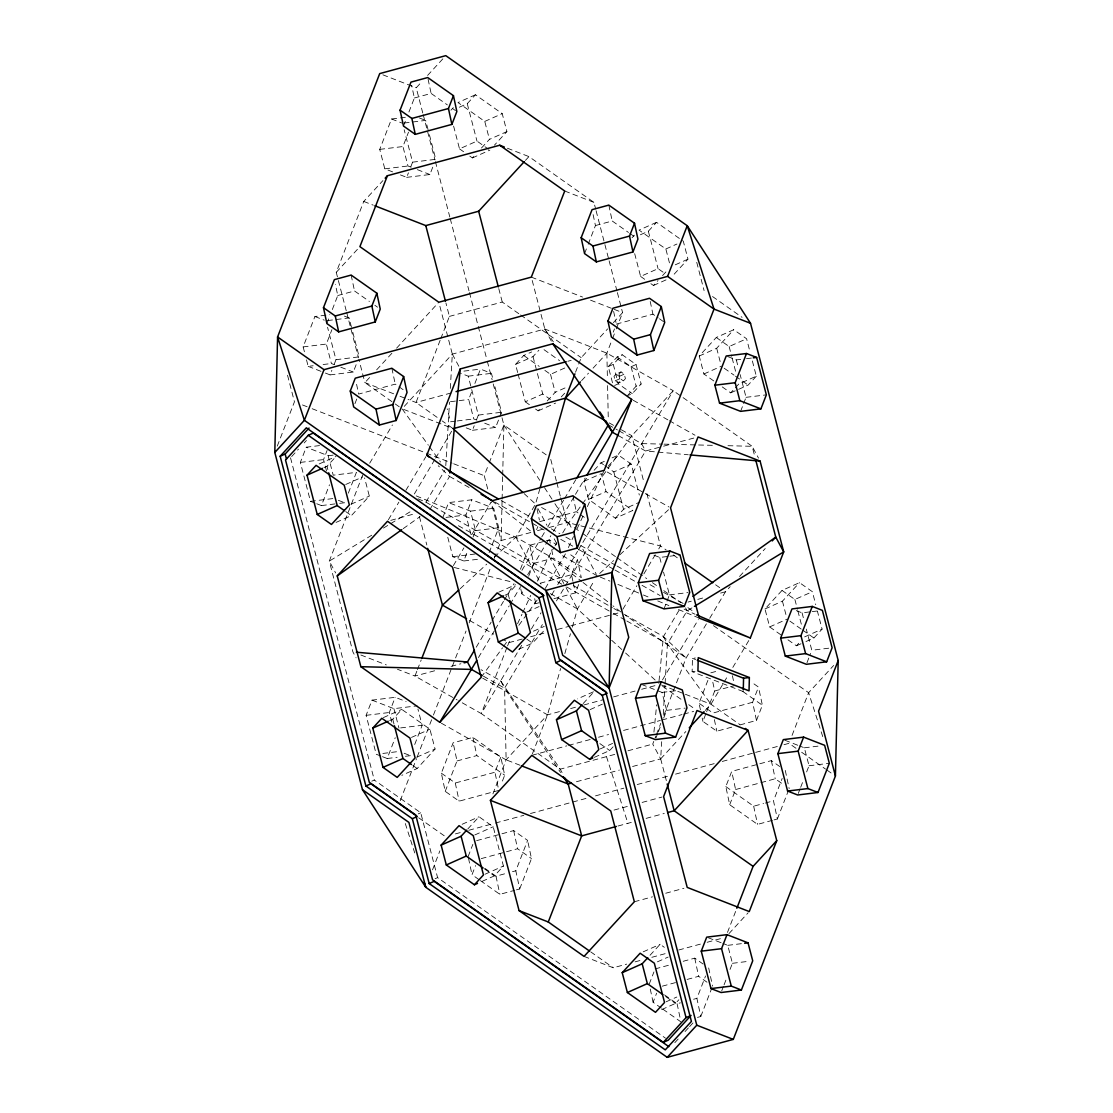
<?xml version="1.0" encoding="UTF-8"?>
<svg xmlns="http://www.w3.org/2000/svg" width="1113" height="1113" viewBox="0 0 1113 1113"><rect width="100%" height="100%" fill="white"/><g stroke="black" fill="none" stroke-linecap="round" stroke-linejoin="round"><path stroke-width="0.75" stroke-dasharray="5 3.75" d="M502.074 500.892L501.114 540.542L496.732 551.853M502.116 499.167L502.645 476.754M502.686 475.028L503.897 425.041L492.558 381.411M743.247 691.576L692.133 671.682L692.467 658.34L695.361 657.992M445.784 465.624L449.499 402.155M450.306 388.423L452.323 354.129L439.273 303.919M666.339 780.63L660.677 758.871L661.679 741.717M663.292 714.282L665.004 685.121M665.101 683.41L667.424 643.954L687.111 610.828L692.968 607.267M653.929 732.131L656.642 704.821M659.021 680.919L663.445 636.553L679.709 609.187M494.339 557.098L515.848 537.176L535.534 504.064L539.749 489.164M532.431 753.738L547.526 714.838L560.618 668.51M564.834 653.609L570.44 633.756M572.319 627.148L577.466 608.936L594.579 580.137M304.406 351.764L303.139 346.908L314.923 316.509L329.838 314.687M392.611 171.875L384.792 168.828L379.742 149.379L391.526 118.994L406.44 117.157M346.24 310.777L336.251 272.351L363.742 201.439L382.9 180.626M277.262 446.132L294.444 401.821L287.098 373.551M326.888 323.577L329.907 315.786M332.328 309.553L337.768 295.529L335.389 284.399M403.49 126.047L406.509 118.256M408.93 112.023L414.37 98L411.643 85.284M334.526 364.744L331.396 363.52L326.332 344.07L331.911 329.671M411.128 167.214L407.998 165.99L402.934 146.54L408.513 132.141M325.399 373.064L330.088 374.886L331.855 370.323M334.22 364.243L335.987 359.694L327.556 327.264M400.443 174.922L406.69 177.357L408.457 172.793M410.822 166.727L412.589 162.164L404.158 129.734M315.16 503.146L310.471 501.323L300.357 462.41L306.242 447.217L319.501 445.59M330.088 374.886L353.294 372.048L356.828 362.935M406.69 177.357L429.896 174.518L433.43 165.406M326.499 470.924L323.549 459.572L327.097 450.459M354.922 403.713L357.412 397.285M316.732 503.758L321.42 505.58L329.49 484.795M339.646 503.354L344.627 502.742L345.865 499.542M348.341 493.142L356.41 472.357L333.204 475.195L328.154 455.732L306.242 447.217M362.685 475.014L329.295 561.105L352.904 651.912L356.077 657.825M440.122 340.314L416.012 402.489L440.776 419.935M440.748 338.714L449.402 316.398L445.91 302.945M476.879 420.144L473.748 418.933L468.698 399.47L472.413 389.87M474.889 383.47L480.482 369.085L491.431 373.342L492.697 378.211M466.194 427.851L472.455 430.286L474.221 425.736M476.573 419.657L478.34 415.093L468.225 376.18L458.834 372.535M380.924 756.075L376.222 754.252L366.107 715.339L372.006 700.147L395.198 697.308L406.148 701.566M442.71 517.809L448.609 502.617L471.801 499.779L493.699 508.307L498.763 527.757L488.844 553.356M472.455 430.286L495.647 427.448L499.181 418.335M499.779 416.819L501.546 412.255L494.381 384.695M391.846 722.226L389.313 712.501L395.198 697.308M470.966 534.435L465.916 514.971L471.801 499.779M487.717 488.997L484.252 475.682L488.551 464.608M489.164 463.022L503.897 425.041L548.918 456.761M416.832 671.222L414.954 676.05L457.179 699.938M417.458 669.609L421.201 659.939M382.482 756.687L387.185 758.51L395.24 737.724M447.774 537.273L452.824 556.723L463.773 560.98L467.502 551.394M473.081 536.995L475.557 530.595L470.507 511.145L448.609 502.617M584.562 253.611L587.594 245.82M588.193 244.262L595.441 225.563L592.728 212.847M405.41 756.284L410.377 755.671L411.615 752.471M414.718 744.486L422.161 725.286L417.945 709.078M400.235 800.678L416.526 758.676M417.152 757.049L432.818 716.661M433.444 715.047L466.027 631.029M469.157 622.946L491.083 566.392M494.228 558.309L496.106 553.467M575.532 372.229L581.195 357.649L607.642 328.892M498.805 790.397L459.154 801.165L445.228 791.357L441.346 773.187L453.13 742.802L472.955 737.418L500.808 757.049L504.69 775.205L501.156 784.331M520.425 569.272L529.732 545.273L544.591 541.238M536.619 529.677L537.871 526.463M613.221 332.147L614.473 328.933M593.076 368.153L606.877 353.155L611.9 340.188M612.54 338.575L615.684 330.464M616.31 328.85L622.584 312.642L621.722 309.303M445.228 791.357L457.012 760.958L453.13 742.802M539.068 602.745L535.756 603.636L521.83 593.827L523.068 590.627M528.661 576.228L533.614 563.442L529.732 545.273M506.93 647.516L481.303 713.586L560.229 769.194L562.621 773.632M507.542 645.902L510.992 637.944M432.526 869.851L439.885 850.861M498.095 787.1L494.923 772.241L500.808 757.049M572.931 581.32L571.526 574.711L577.41 559.519L569.049 553.634M468.142 856.551L472.844 844.391M492.92 793.875L506.123 759.845L547.526 714.838L560.729 711.249M553.926 598.711L575.407 592.867L580.123 580.722M478.98 879.618L472.023 874.707L475.557 865.594M516.404 889.844L519.701 888.953L515.82 870.797L527.604 840.398L513.677 830.59L474.027 841.358M519.701 888.953L531.485 858.568L527.604 840.398M664.002 608.881L666.423 602.648M667.035 601.09L669.442 594.857L663.529 572.082M740.604 411.351L743.025 405.118M743.623 403.56L746.044 397.327L740.131 374.552M632.601 766.495L660.677 758.871L652.733 744.068L655.821 736.096M656.447 734.51L660.774 723.353M663.863 715.381L686.123 657.978L708.87 619.704M655.933 738.044L657.713 733.425M658.312 731.895L660.705 725.746M663.682 718.052L666.659 710.358L661.998 692.411L642.563 684.843M700.439 709.83L699.034 703.221L708.953 677.636M731.714 727.165L716.842 731.199L702.915 721.391L706.018 713.391M706.63 711.791L714.699 690.992L712.223 679.445M739.964 724.925L756.478 720.431L752.597 702.275L758.496 687.083L751.525 682.172M649.213 984.115L653.929 971.955M772.422 820.337L757.563 824.371L729.697 804.741L725.815 786.585L731.714 771.392L758.134 764.214M756.478 720.431L762.377 705.239L758.496 687.083M661.456 1008.155L653.094 1002.27L656.642 993.158M729.697 804.741L735.596 789.548L731.714 771.392M806.967 662.736L810.598 653.387M792.053 735.415L808.622 692.689L833.651 665.477M697.475 1017.407L700.787 1016.517L696.891 998.361L705.572 975.962M774.078 819.878L777.375 818.987L773.493 800.831L782.175 778.432M727.471 932.43L736.222 909.878M700.787 1016.517L711.944 987.718M777.375 818.987L788.547 790.202M721.683 990.973L723.478 986.368M724.076 984.824L726.455 978.675M730.031 969.451L732.424 963.302L727.749 945.34L722.894 943.448M798.285 793.444L800.08 788.839M800.678 787.294L803.057 781.145M806.633 771.921L809.026 765.772L804.351 747.811L799.496 745.919M517.573 623.753L521.969 614.293M522.693 612.72L530.734 595.372M537.329 581.181L549.029 555.944L554.163 547.304M565.446 553.898L544.285 590.168M568.367 547.596L573.487 536.549M577.146 528.675L584.45 512.898M587.386 506.596L604.206 470.326M521.705 645.276L481.303 713.586L458.681 700.787M369.683 463.231L392.43 424.957M388.381 519.785L398.885 502.13M405.883 490.346L426.001 456.497M434.78 459.572L413.786 494.895L515.848 537.176L549.029 555.944L581.668 581.403M435.656 458.097L453.158 428.658L442.153 420.909M417.987 498.777L425.889 502.172L444.727 470.493M429.868 509.573L449.555 476.447L438.216 465.735M453.381 565.585L463.884 547.916M471.759 534.671L491 502.297M476.239 647.21L491.181 622.07M492.057 620.595L503.479 601.382M504.356 599.893L514.025 583.629M521.927 570.329L540.918 538.372M541.781 536.939L546.914 528.299M563.595 500.238L547.763 526.852L559.839 533.684M564.472 498.763L575.894 479.55M478.451 657.574L494.269 630.96M495.146 629.471L509.211 605.82M510.088 604.345L520.634 586.593M527.659 574.767L544.897 545.773M545.746 544.34L550.879 535.701M553.495 531.304L574.586 495.814M575.477 494.339L585.132 478.075M555.011 545.857L556.723 542.977M562.719 532.904L568.715 522.818L631.822 435.698L673.226 390.691L681.685 396.645M531.374 629.012L541.043 612.748M551.589 595.01L554.232 590.572M557.738 584.659L577.522 551.38M578.37 549.947L673.226 390.691L606.877 353.155L544.827 329.003L452.323 354.129L403.198 407.525M520.091 765.271L506.123 759.845L504.592 688.168L542.379 624.588M556.444 600.923L645.554 451.002L661.957 446.605M622.877 609.242L636.873 585.688M643.871 573.918L655.237 554.775M658.743 548.89L660.496 545.94L646.152 490.819M662.472 679.918L698.338 619.579M709.746 618.23L725.495 591.74L730.17 586.648M705.239 710.442L710.943 704.223L723.2 683.619M724.062 682.144L728.445 674.784M732.813 667.424L749.439 639.46M481.178 677.302L502.547 647.794M503.577 646.389L508.655 639.363M518.839 625.311L537.162 600.018M422.759 112.97L416.22 87.802L421.91 81.611M427.587 75.434L443.517 58.126M450.96 110.173L453.297 107.627M459.321 107.21L467.251 103.676L475.446 94.772L502.227 113.651L506.902 131.598L494.395 145.205M336.251 272.351L359.902 246.641M469.811 156.112L472.371 157.921L475.794 154.206M481.47 148.029L489.442 139.375L506.902 131.598M525.419 160.411L528.925 156.599L593.925 202.385L595.664 209.063M291.648 456.567L298.479 449.137M304.155 442.96L306.437 440.498M369.599 377.502L364.911 382.608L393.793 402.962M376.639 369.85L391.901 353.266M396.59 348.16L438.828 302.235M323.925 467.655L326.999 466.291L334.902 457.693M336.056 522.414L351.402 515.583L369.321 496.106L364.591 477.922M517.67 372.507L515.556 364.382L523.736 355.478L531.68 351.945M632.045 237.737L634.382 235.191M515.556 364.382L533.016 356.605L538.859 350.247M640.392 234.773L648.336 231.24L656.531 222.336L683.312 241.201L687.973 259.162L672.057 276.469M613.388 322.645L622.584 312.642L612.985 308.899M535.562 409.041L538.136 410.85L541.544 407.135M547.234 400.958L555.192 392.305L566.308 387.366M650.882 283.676L653.456 285.485L658.006 280.532M662.555 275.593L665.964 271.878M561.286 396.896L564.694 393.195M581.584 380.66L588.485 373.161M612.498 382.789L608.296 366.58L617.159 356.925L622.153 354.713L636.08 364.521L641.144 383.985L632.267 393.626L628.525 395.282M608.296 366.58L613.277 364.354L622.153 354.713M616.059 374.121L614.028 376.347L615.183 380.827L618.397 383.081L623.377 380.869L625.423 378.643L624.268 374.163L621.054 371.909L616.059 374.121L619.273 376.389L620.442 380.869L618.397 383.081M621.054 371.909L619.009 374.121L620.178 378.601L623.377 380.869M627.273 395.838L636.149 386.197L641.144 383.985M583.894 481.4L601.368 473.623L606.029 491.584L632.824 510.45L615.35 518.227L588.568 499.361L583.894 481.4L587.316 477.686M594.133 470.27L600.964 462.855L605.722 460.726M713.767 380.938L703.889 373.982L699.228 356.021L716.285 337.476L733.745 329.712L746.6 338.769L749.981 351.778M608.185 466.208L618.425 455.078L631.28 464.135L639.321 495.048M699.228 356.021L716.689 348.258L733.745 329.712M389.675 720.584L392.75 719.221L401.793 709.398L429.924 729.21L435.072 749.035L417.166 768.513L401.807 775.344M505.01 595.218L508.071 593.855L515.987 585.257M615.35 518.227L623.544 509.323L639.419 502.255M722.226 386.893L730.685 392.861L734.19 389.035M735.359 387.769L738.865 383.957L756.325 376.18L751.678 358.289M738.615 389.327L748.145 385.084L756.325 376.18M518.672 649.282L532.487 643.133L545.927 628.539M467.822 828.935L479.007 816.761L493.212 826.764L503.424 866.053L494.381 875.889L480.566 882.039M583.142 703.569L594.342 691.396L577.452 698.908M739.519 576.492L765.243 548.528M594.356 757.341L609.701 750.51L613.096 746.823M780.923 634.869L769.653 626.911L764.979 608.964L782.036 590.419L799.496 582.642L812.365 591.699L815.746 604.721M764.979 608.964L782.439 601.187L799.496 582.642M660.677 758.871L685.817 731.547M787.976 639.822L796.435 645.79L799.941 641.978M805.965 641.547L813.895 638.013L822.09 629.109L817.429 611.218M650.02 955.288L660.092 944.325L664.35 947.33M728.973 933.598L748.131 912.785M661.651 1009.588L675.466 1003.439L678.86 999.766M674.798 1042.7L678.22 1038.986M685.038 1031.57L688.446 1027.856M689.587 1026.631L694.136 1021.678M460.17 588.735L486.743 564.138M599.684 573.473L613.597 560.59M619.927 554.733L670.555 507.848M403.198 528.661L420.046 516.599M371.742 535.214L329.295 561.105L335.653 572.945M383.442 528.063L389.3 524.487M390.76 523.597L411.254 511.104M475.446 94.772L457.986 102.549L484.767 121.414L489.442 139.375M484.767 121.414L502.227 113.651M453.603 126.089L459.516 148.864L476.976 141.087L488.551 149.239M472.371 157.921L489.845 150.144M656.531 222.336L639.057 230.113L665.852 248.978L669.664 263.67M665.852 248.978L676.954 244.025M634.674 253.653L640.601 276.427L658.061 268.65L665.783 274.09M675.285 264.811L687.973 259.162M653.456 285.485L666.158 279.836M319.153 463.968L336.043 456.455M544.883 370.379L550.518 374.344L567.992 366.58M518.088 374.135L525.28 401.793L542.741 394.03L550.448 399.456M345.74 484.475L362.629 476.962M617.159 356.925L631.085 366.747L636.08 364.521M538.136 410.85L555.596 403.087M619.273 376.389L624.268 374.163M615.183 380.827L620.178 378.601M614.599 385.474L618.341 383.804L632.267 393.626M350.901 504.3L369.321 496.106M716.285 337.476L729.14 346.533L746.6 338.769M703.889 373.982L721.349 366.219M730.685 392.861L737.029 390.023M612.067 457.902L618.425 455.078M604.818 465.568L613.82 471.912L631.28 464.135M588.568 499.361L606.029 491.584M498.694 592.213L515.583 584.701M526.825 612.039L539.095 606.571M533.517 631.182L544.257 626.396M383.373 717.593L401.793 709.398M411.49 737.404L429.924 729.21M416.652 757.23L435.072 749.035M371.798 781.173L374.302 780.06L420.728 812.768L437.59 877.628L665.477 1038.165M782.036 590.419L794.891 599.476L812.365 591.699M769.653 626.911L787.114 619.148M590.113 709.593L602.397 704.126M804.629 636.886L822.09 629.109M418.238 813.881L420.728 812.768M796.435 645.79L804.379 642.257M600.324 748.882L612.609 743.414M462.132 824.288L479.007 816.761M474.792 834.959L493.212 826.764M435.1 878.727L437.59 877.628M485.004 874.248L503.424 866.053M643.203 951.838L660.092 944.325M657.407 961.841L668.148 957.069M666.089 1001.811L676.829 997.025M390.76 520.369L415.205 513.622M688.029 602.077L691.284 601.187M697.795 599.378L705.948 597.138M720.612 593.09L725.495 591.74M414.37 98L431.134 93.436L447.37 104.886M337.768 295.529L354.532 290.966L369.419 301.456M595.441 225.563L612.22 221L628.455 232.45M449.402 316.398L502.255 302.04L519.173 313.949M403.115 389.675L395.254 384.138L358.664 394.072L356.285 382.955M616.338 324.106L652.928 314.172L658.173 317.859M451.057 392.986L416.012 402.489L408.026 399.386M567.839 361.266L571.178 360.362M539.735 521.635L576.325 511.702L578.955 513.552M530.845 532.473L501.114 540.542L491.167 502.297M537.454 530.678L542.407 529.329M549.015 527.534L567.185 522.595L572.861 526.602M546.246 540.793L549.558 539.888L556.514 544.8M533.614 563.442L553.439 558.058L581.292 577.675L577.41 559.519M540.139 583.24L571.526 574.711M522.206 639.043L508.794 642.674L502.77 639.265M530.595 636.761L545.676 632.671M557.418 629.485L569.146 626.299M570.83 625.84L621.124 612.178L612.957 605.82M570.649 708.564L575.602 707.214M583.866 704.974L603.677 699.59M613.597 696.891L635.064 691.062M641.672 689.267L656.545 685.232M710.817 672.836L717.412 671.042M457.012 760.958L476.837 755.588L504.69 775.205M714.699 690.992L734.524 685.622M531.805 755.351L566.851 745.849M568.52 745.39L590.21 739.505M598.544 737.237L608.561 734.51M623.572 730.434L660.287 720.473M661.943 720.014L681.977 714.588M683.646 714.129L693.649 711.416M441.346 773.187L455.273 783.009L494.923 772.241M752.597 702.275L712.96 713.043L699.034 703.221M614.738 754.391L560.229 769.194L500.613 680.766L481.011 669.678M627.955 750.802L652.733 744.068M576.437 781.743L619.385 770.085M455.412 833.901L460.42 832.538M468.768 830.284L493.782 823.481M495.452 823.036L523.806 815.342M530.47 813.52L588.847 797.673M595.511 795.865L623.864 788.157M637.206 784.54L668.899 775.942M675.577 774.119L715.603 763.254M722.267 761.445L753.96 752.847M755.63 752.388L777.305 746.503M783.983 744.694L788.992 743.331L796.018 748.284M759.789 763.768L771.351 760.624L779.712 766.509M614.042 810.069L628.915 806.021M642.118 802.431L661.943 797.061M481.219 858.624L517.559 848.746L531.485 858.568M735.596 789.548L775.232 778.78L783.594 784.679M618.007 826.013L632.866 821.978M646.083 818.389L664.252 813.45M484.851 868.321L495.995 876.181L505.9 873.482M512.509 871.688L515.82 870.797M725.815 786.585L753.668 806.202L763.588 803.516M765.243 803.071L773.493 800.831M480.385 880.592L499.876 894.337L514.749 890.303M634.34 901.753L652.51 896.828M665.727 893.238L683.897 888.299M584.075 956.401L613.277 967.767L626.689 964.122M635.078 961.855L643.453 959.573M651.842 957.305L666.924 953.201M678.666 950.015L700.453 944.102M707.158 942.28L723.923 937.73M655.112 968.922L669.97 964.874M683.187 961.298L694.749 958.154L703.11 964.039M662.291 986.174L675.508 982.598M687.069 979.454L698.63 976.31L706.992 982.195M664.544 994.911L677.08 1003.731L680.377 1002.841M693.594 999.251L696.891 998.361M663.598 446.174L696.404 437.381M434.64 670.777L414.954 676.05L397.452 669.247M451.043 666.395L460.879 663.751M404.13 123.042L425.667 120.413L428.616 131.765M379.742 149.379L402.934 146.54M412.589 162.164L435.781 159.326L429.048 133.379M384.792 168.828L407.998 165.99M327.528 320.572L349.065 317.942L352.014 329.295M303.139 346.908L326.332 344.07M335.987 359.694L359.193 356.856L352.445 330.909M306.506 359.875L308.19 366.358L313.17 365.76M323.104 364.535L331.396 363.52M463.912 371.116L480.482 369.085M468.225 376.18L491.431 373.342M727.652 356.55L736.319 359.916L744.778 358.887M746.475 358.678L753.237 357.843M450.459 401.696L468.698 399.47M478.34 415.093L501.546 412.255M455.523 421.159L450.556 421.771L447.176 408.791M457.179 420.951L473.748 418.933M746.044 397.327L766.342 394.851M328.154 455.732L333.121 455.134M300.357 462.41L323.549 459.572M310.471 501.323L333.677 498.485M321.42 505.58L337.99 503.549M470.507 511.145L493.699 508.307M446.021 517.406L465.916 514.971M475.557 530.595L498.763 527.757M452.824 556.723L476.03 553.884M463.773 560.98L480.357 558.963M653.943 555.192L659.717 557.446L668.176 556.417M669.873 556.208L680.015 554.956M669.442 594.857L688.057 592.589M796.296 610.606L802.07 612.846L810.528 611.816M812.226 611.607L820.684 610.578M828.726 648.197L811.808 650.27L806.299 629.123M692.133 671.682L695.041 671.334M372.006 700.147L393.905 708.675L417.111 705.837M366.107 715.339L389.313 712.501M661.998 692.411L677.219 690.547M400.624 727.916L422.161 725.286M666.659 710.358L685.274 708.091M382.858 753.445L399.428 751.414M387.185 758.51L397.118 757.299M804.351 747.811L819.585 745.947M809.026 765.772L829.324 763.281M727.749 945.34L742.983 943.476M732.424 963.302L749.341 961.229M618.967 430.801L641.589 443.6L662.318 444.101M664.044 444.143L696.863 444.95M698.602 444.991L714.143 445.367M727.972 445.701L752.151 446.299L758.51 458.139M618.411 435.642L645.554 451.002L688.293 454.772M541.572 507.472L568.715 522.818L660.496 545.94L666.144 549.933M454.174 567.477L512.592 582.182M382.886 74.821L416.22 87.802M507.403 148.224L528.925 156.599M419.42 117.978L425.667 120.413M391.526 118.994L402.475 123.251M564.722 191.019L593.925 202.385M417.375 169.649L429.896 174.518M363.742 201.439L373.286 205.168M531.332 277.123L582.572 297.06M590.572 300.176L611.385 308.273M344.376 316.12L349.065 317.942M314.923 316.509L324.3 320.168M340.773 367.179L353.294 372.048M484.698 423.19L495.647 427.448M393.654 393.793L364.911 382.608L358.831 359.221M400.04 396.284L406.426 398.76M308.19 366.358L323.841 372.452M403.657 409.389L453.158 428.658M302.486 404.951L310.527 408.081M312.141 408.708L452.087 463.161M453.687 463.787L484.252 475.682M338.366 500.307L344.627 502.742M692.467 658.34L695.653 659.592M661.442 684.954L683.799 693.663M685.399 694.289L710.943 704.223L739.839 724.577M784.915 740.242L797.868 745.293M360.862 655.001L386.308 664.906M404.116 753.237L410.377 755.671M708.313 937.772L721.28 942.808M600.338 577.146L609.91 581.111M617.882 584.408L641.798 594.314M643.397 594.982L649.769 597.625M657.755 600.923L668.913 605.555M678.485 609.521L699.214 618.105M684.105 609.131L695.013 614.223M633.214 400.263L667.883 419.879M669.4 420.742L695.027 435.239M609.214 422.898L613.736 425.458M621.277 429.729L631.822 435.698L643.982 482.472M608.408 424.832L617.451 429.952M607.211 472.023L669.038 506.999M501.184 500.502L529.732 516.655M565.863 537.092L573.404 541.363M615.503 565.181L580.944 545.62L596.331 574.308M617.005 566.03L639.558 578.774M650.075 584.728L657.588 588.986M663.598 592.38L683.132 603.427M449.555 476.447L469.088 487.508M494.631 501.949L530.706 522.359M532.209 523.207L545.732 530.859M560.785 539.374L577.369 548.765M578.885 549.613L613.472 569.174M614.974 570.023L636.01 581.932M642.02 585.327L660.051 595.525M597.152 575.824L561.258 554.942M425.889 502.172L567.268 582.141M573.278 585.549L612.359 607.642M613.861 608.491L618.369 611.051M624.379 614.446L663.445 636.553L686.123 657.978L625.353 615.169M458.417 525.726L563.721 585.285M566.74 586.996L611.816 612.498M613.319 613.346L625.339 620.15M626.842 620.998L667.424 643.954L710.943 704.223M550.323 593.591L577.466 608.936L610.411 639.099M469.589 620.498L493.713 634.146M483.473 676.217L504.592 688.168L560.59 772.547M482.68 678.165L547.526 714.838M441.291 723.158L506.123 759.845M452.782 108.698L455.495 110.604M629.805 233.396L633.867 236.262M712.529 296.531L742.079 317.344M459.516 148.864L464.664 152.481M640.601 276.427L645.749 280.045M659.48 318.791L664.711 322.478M724.173 368.208L734.037 375.151M735.456 376.152L748.145 385.084M683.09 397.633L752.151 446.299L754.781 456.386M520.578 314.951L581.195 357.649M544.02 349.691L559.533 360.612M523.736 355.478L539.249 366.4M525.28 401.793L530.414 405.41M600.964 462.855L603.524 464.664M374.831 305.268L377.544 307.174M789.938 621.137L801.207 629.082M802.626 630.069L813.895 638.013M673.212 554.9L678.86 558.893M715.603 584.77L719.847 587.761M580.263 514.47L585.494 518.157M574.294 527.604L581.389 532.612M582.809 533.6L615.475 556.611M616.894 557.613L646.723 578.621M652.399 582.628L658.075 586.634M663.765 590.627L680.808 602.634M687.904 607.642L695.013 612.651M713.475 625.645L808.622 692.689L823.857 740.075M395.171 403.922L402.057 408.777L428.366 445.214M742.872 691.507L762.377 705.239M801.652 752.249L825.568 769.097M826.973 770.099L834.013 775.051M662.597 686.276L683.229 700.814M688.738 704.696L695.611 709.538M345.726 511.577L351.402 515.583M526.811 639.14L532.487 643.133M599.865 743.581L609.701 750.51M412.909 765.507L417.166 768.513M418.683 817.791L445.409 836.614M484.545 868.947L494.381 875.889M665.616 996.511L675.466 1003.439M590.669 951.838L613.277 967.767M662.847 1009.143L680.961 1021.901M491.876 500.822L531.332 531.597M583.031 582.475L611.594 604.749M524.126 493.616L535.534 504.064M611.677 640.253L624.351 651.856M625.617 653.025L658.576 683.173M429.381 446.619L440.511 462.034M532.209 280.476L544.827 329.003L553.37 341.886M503.897 425.041L539.791 480.371M544.521 487.647L553.968 502.213M554.9 503.674L567.185 522.595L560.702 497.65M641.589 443.6L645.554 451.002M544.827 329.003L551.978 342.331M685.525 607.879L687.111 610.828M663.445 636.553L667.424 643.954M568.715 522.818L571.971 528.898M537.982 508.613L546.956 525.336M554.191 538.817L556.639 543.381M452.323 354.129L459.474 367.443M549.029 555.944L565.223 586.148M566.044 587.664L577.466 608.936M515.848 537.176L541.029 584.102M500.613 680.766L504.592 688.168M606.488 756.631L627.913 823.314M405.285 823.523L414.746 852.948M736.319 359.916L738.434 368.055M802.07 612.846L804.184 620.984M729.14 346.533L731.672 356.299M732.104 357.927L735.902 372.563M794.891 599.476L797.437 609.228M797.854 610.856L801.666 625.492M696.738 262.32L704.084 290.59M716.689 348.258L720.501 362.949M782.439 601.187L786.265 615.879M648.336 231.24L658.061 268.65M596.095 210.733L608.7 259.19M609.131 260.859L616.95 290.924M617.381 292.594L621.291 307.633M631.085 366.747L636.149 386.197M613.277 364.354L618.341 383.804M659.717 557.446L661.832 565.585M613.82 471.912L623.544 509.323M550.518 374.344L555.192 392.305M467.251 103.676L476.976 141.087M533.016 356.605L542.741 394.03M550.754 459.405L556.375 481.025M556.806 482.694L560.27 495.995M498.763 288.587L502.255 302.04M423.204 114.639L434.974 159.938M435.406 161.622L449.805 216.993M450.236 218.663L469.004 290.813M469.436 292.496L486.882 359.61M487.313 361.28L492.113 379.742M508.071 593.855L509.782 600.394M419.434 516.613L426.822 545.008M346.672 312.447L358.4 357.551M393.905 708.675L398.969 728.125M326.999 466.291L327.848 469.561M392.75 719.221L394.03 724.132M290.521 457.791L374.302 780.06M785.277 770.433L789.173 788.602M771.351 760.624L775.232 778.78M732.396 675.716L733.815 682.311M650.215 301.456L652.928 314.172M753.668 806.202L757.563 824.371M608.811 205.112L612.22 221M714.365 719.638L716.842 731.199M702.206 718.08L702.915 721.391M613.625 311.403L616.004 322.52M708.675 967.962L712.57 986.132M694.749 958.154L698.63 976.31M572.931 495.814L576.325 511.702M677.08 1003.731L680.6 1020.245M573.278 582.962L575.407 592.867M650.27 989.067L653.094 1002.27M549.558 539.888L550.253 543.2M551.672 549.794L553.439 558.058M537.023 508.919L539.402 520.049M428.074 79.148L431.134 93.436M534.699 598.683L535.756 603.636M520.773 588.874L521.83 593.827M513.677 830.59L517.559 848.746M472.955 737.418L476.837 755.588M391.846 368.25L395.254 384.138M495.995 876.181L499.876 894.337M351.138 275.078L354.532 290.966M455.273 783.009L459.154 801.165M468.49 858.206L472.023 874.707M606.877 353.155L607.42 378.754M607.573 385.585L608.296 419.712"/><path stroke-width="1.5" d="M274.8 452.462L277.582 336.961L379.714 73.597L445.784 55.65L687.236 225.73L750.524 323.299L838.2 660.538L835.418 776.039L733.286 1039.403L667.216 1057.35L425.764 887.27L362.476 789.701L274.8 452.462L304.378 420.311L324.008 369.669L667.591 276.386L714.017 309.094L750.524 323.299M733.286 1039.403L696.78 1025.198L609.103 687.959L611.886 572.458L714.017 309.094L687.236 225.73L667.591 276.386M743.275 689.907L743.567 678.234L697.253 660.204M749.369 677.525L749.035 690.867L697.934 670.972L698.254 657.63L749.369 677.525L743.567 678.234M449.889 473.039L460.267 368.932L552.771 343.806L631.697 399.414L604.206 470.326L491.876 500.822L426.877 455.022L460.267 368.932M540.208 487.508L565.474 398.162L574.906 373.857M323.48 307.689L334.359 279.641L351.138 275.078L376.848 293.192L380.243 309.08L375.262 321.935L338.672 331.883L326.888 323.577L323.48 307.689L335.263 315.981L338.672 331.883M400.082 110.159L410.961 82.112L427.74 77.548L453.45 95.662L456.845 111.55L451.864 124.406L415.274 134.353L403.49 126.047L400.082 110.159L411.866 118.451L415.274 134.353M387.394 175.729L359.902 246.641L438.828 302.235L531.332 277.123L564.722 191.019L499.723 145.233L387.394 175.729L385.154 178.177M375.262 321.935L371.867 306.047L376.848 293.192M451.864 124.406L448.456 108.518L453.45 95.662M350.275 391.039L355.256 378.183L391.846 368.25L403.643 376.556L407.038 392.444L396.158 420.491L379.394 425.041L353.67 406.927L350.275 391.039L375.985 409.153L379.394 425.041M396.158 420.491L392.764 404.603L403.643 376.556M581.167 237.723L592.046 209.661L608.811 205.112L634.521 223.226L637.93 239.114L632.949 251.969L596.345 261.903L584.562 253.611L581.167 237.723L592.951 246.015L596.345 261.903M421.827 658.326L442.445 605.152L458.904 589.918M632.949 251.969L629.541 236.081L634.521 223.226M531.36 518.602L536.341 505.747L572.931 495.814L584.715 504.119L588.123 520.008L577.244 548.055L560.465 552.605L534.755 534.49L531.36 518.602L557.07 536.716L560.465 552.605M607.962 321.073L612.943 308.218L649.533 298.284L661.317 306.59L664.711 322.478L653.846 350.525L637.067 355.075L611.357 336.961L607.962 321.073L633.673 339.187L637.067 355.075M577.244 548.055L573.835 532.167L584.715 504.119M653.846 350.525L650.437 334.637L661.317 306.59M638.278 582.725L649.616 553.509L669.915 551.032L680.015 554.956L689.74 592.38L684.3 606.404L664.002 608.881L642.952 600.686L638.278 582.725L658.576 580.249L669.915 551.032M714.88 385.209L726.205 355.979L746.517 353.503L756.617 357.44L766.342 394.851L760.902 408.874L740.604 411.351L719.555 403.156L714.88 385.209L735.178 382.719L746.517 353.503M609.103 687.959L545.815 590.405L562.677 655.251L609.103 687.959L628.748 637.318L611.886 572.458L545.815 590.405L304.378 420.311L277.582 336.961L324.008 369.669M589.25 950.85L548.278 921.981L581.668 835.877L568.173 783.997L565.001 778.07M635.495 698.241L640.935 684.203L661.233 681.726L682.297 689.921L686.971 707.882L675.633 737.098L655.334 739.589L645.22 735.651L635.495 698.241L655.794 695.75L661.233 681.726M750.315 637.986L783.705 551.895L760.096 461.088L698.046 436.95L670.555 507.848L699.214 618.105L750.315 637.986L696.585 614.905M780.63 638.139L791.969 608.922L812.267 606.432L822.382 610.369L832.107 647.78L826.667 661.804L806.369 664.294L785.305 656.1L780.63 638.139L800.943 635.648L812.267 606.432M701.26 951.17L706.699 937.146L726.998 934.656L748.047 942.85L752.722 960.811L741.397 990.027L721.085 992.518L710.984 988.581L701.26 951.17L721.558 948.679L726.998 934.656M777.862 753.64L783.302 739.616L803.6 737.126L824.65 745.32L829.324 763.281L817.985 792.498L797.687 794.988L787.587 791.051L777.862 753.64L798.16 751.15L803.6 737.126M736.848 908.264L753.098 866.359L776.749 840.649L748.089 730.392L745.334 728.459M838.2 660.538L818.556 711.179L835.418 776.039M776.749 840.649L749.258 911.561L687.208 887.409L663.598 796.602L696.988 710.511L748.089 730.392L674.172 810.765L667.563 812.56M586.899 475.112L631.697 399.414M474.472 650.173L467.446 661.998L464.163 662.875M576.771 478.061L608.408 424.832L606.515 421.98M439.774 722.309L481.178 677.302L452.504 567.06L387.505 521.26L337.239 575.908L360.849 666.701L439.774 722.309L476.684 660.524M374.886 205.78L425.792 225.591L478.66 211.247L524.251 161.677M280.17 456.247L306.325 427.809L542.393 594.105L559.255 658.966L605.695 691.674L691.423 1021.428L665.268 1049.865L429.187 883.555L412.325 818.695L365.899 786.001L280.17 456.247L285.151 454.021L309.038 428.06M308.273 435.294L538.984 597.82L543.979 595.608L313.254 433.068L308.273 435.294L285.526 460.017L369.307 782.286L415.733 814.994L432.595 879.84L663.32 1042.366L668.301 1040.154L691.048 1015.432L686.053 1017.644L663.32 1042.366M307.035 475.168L316.078 465.345L344.209 485.157L349.357 504.982L331.451 524.46L317.247 514.456L307.035 475.168L322.394 468.336M522.86 492.461L453.158 428.658L565.474 398.162L580.43 381.912M372.799 728.097L381.829 718.275L409.96 738.086L415.121 757.911L397.202 777.389L383.011 767.386L372.799 728.097L388.145 721.266M488.12 602.731L497.163 592.909L525.28 612.72L530.442 632.546L512.523 652.023L498.332 642.02L488.12 602.731L503.466 595.9M441.138 845.115L459.057 825.651L473.248 835.654L483.473 874.929L474.43 884.765L446.299 864.954L441.138 845.115L461.102 836.239L466.695 830.159M556.472 719.749L574.378 700.272L588.582 710.275L598.794 749.564L589.751 759.4L561.62 739.575L556.472 719.749L576.423 710.873L582.016 704.779M490.416 800.358L531.805 755.351L610.745 810.96L634.34 901.753L584.075 956.401L519.075 910.615L490.416 800.358L581.668 835.877L616.352 826.458M772.255 540.904L775.761 537.092L755.657 459.739M689.239 727.832L704.084 711.68M622.223 972.679L640.142 953.215L654.333 963.204L664.544 1002.493L655.501 1012.329L627.384 992.518L622.223 972.679L642.187 963.802L647.78 957.723M667.216 1057.35L696.78 1025.198M337.239 575.908L401.793 529.677M692.954 596.401L775.761 537.092L783.705 551.895L694.429 606.362M317.247 514.456L337.211 505.58L344.307 510.575M498.332 642.02L518.282 633.144L525.392 638.139M538.984 597.82L555.846 662.68L560.841 660.454L605.862 692.175M383.011 767.386L402.962 758.51L411.49 764.506M365.899 786.001L370.879 783.775L417.319 816.483L412.325 818.695M555.846 662.68L602.272 695.388L607.267 693.162M561.62 739.575L581.584 730.698L597.055 741.592M589.751 759.4L592.826 758.023M446.299 864.954L466.25 856.064L483.125 867.959M429.187 883.555L434.167 881.343L668.843 1046.651M474.43 884.765L477.491 883.402M627.384 992.518L647.335 983.628L662.805 994.535M411.866 118.451L448.456 108.518M335.263 315.981L371.867 306.047M592.951 246.015L629.541 236.081M375.985 409.153L392.764 404.603M633.673 339.187L650.437 334.637M456.052 391.623L566.183 361.725M557.07 536.716L573.835 532.167M521.635 765.883L568.173 783.997L571.484 783.093M753.237 357.843L756.617 357.44M719.555 403.156L739.853 400.68L760.902 408.874M642.952 600.686L663.251 598.21L684.3 606.404M785.305 656.1L805.603 653.609L826.667 661.804M645.22 735.651L665.532 733.161L675.633 737.098M787.587 791.051L807.885 788.574L817.985 792.498M744.667 943.268L748.047 942.85M710.984 988.581L731.283 986.104L741.397 990.027M360.849 666.701L471.411 669.4L481.971 675.368M690.004 454.925L760.096 461.088M356.313 652.204L467.446 661.998L471.411 669.4M499.723 145.233L504.328 147.027M519.075 910.615L548.278 921.981M565.474 398.162L606.195 421.187M552.771 343.806L612.387 432.234L618.411 435.642M448.581 470.743L498.179 498.805M481.108 494.297L493.129 501.1M466.584 618.8L442.445 605.152L427.684 548.347M684.509 562.872L712.779 582.781M753.098 866.359L674.172 810.765L667.202 783.983M362.476 789.701L408.916 822.41L425.764 887.27L424.192 882.359M426.877 455.022L429.395 457.401M599.865 411.963L603.663 417.681M563.428 776.846L568.173 783.997M609.201 426.321L612.387 432.234M735.178 382.719L739.853 400.68M800.943 635.648L805.603 653.609M798.16 751.15L807.885 788.574M658.576 580.249L663.251 598.21M655.794 695.75L665.532 733.161M721.558 948.679L731.283 986.104M478.66 211.247L498.332 286.904M602.272 695.388L686.053 1017.644M576.423 710.873L581.584 730.698M642.187 963.802L647.335 983.628M425.792 225.591L445.464 301.261M509.782 600.394L518.282 633.144M461.102 836.239L466.25 856.064M328.697 472.844L337.211 505.58M394.447 725.773L402.962 758.51M285.151 454.021L286.472 459.071"/></g></svg>
